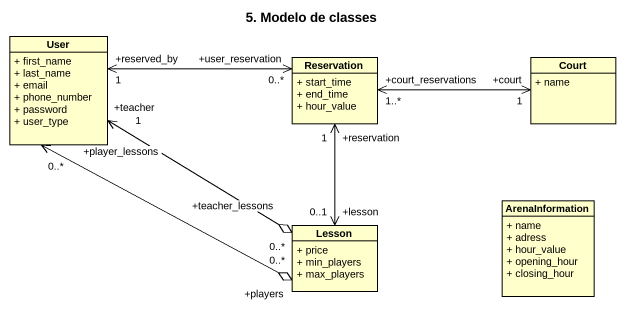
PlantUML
@startuml
title 5. Modelo de classes
hide circle
hide empty members
skinparam classAttributeIconSize 0
class User {
  + first_name
  + last_name
  + email
  + phone_number
  + password
  + user_type
}
class Reservation {
  + start_time
  + end_time
  + hour_value
}
class Court {
  + name
}
class ArenaInformation {
  + name
  + adress
  + hour_value
  + opening_hour
  + closing_hour
}
class Lesson {
  + price
  + min_players
  + max_players
}
User "+reserved_by\n1" <-right-> "+user_reservation\n0..*" Reservation
User "+player_lessons\n0..*" <--o "+players\n0..*" Lesson
User "+teacher\n1" <--o "+teacher_lessons\n0..*" Lesson
Reservation "+court_reservations\n1..*" <-right-> "+court\n1" Court
Lesson "+lesson\n0..1" <-up-> "+reservation\n1" Reservation
@enduml
